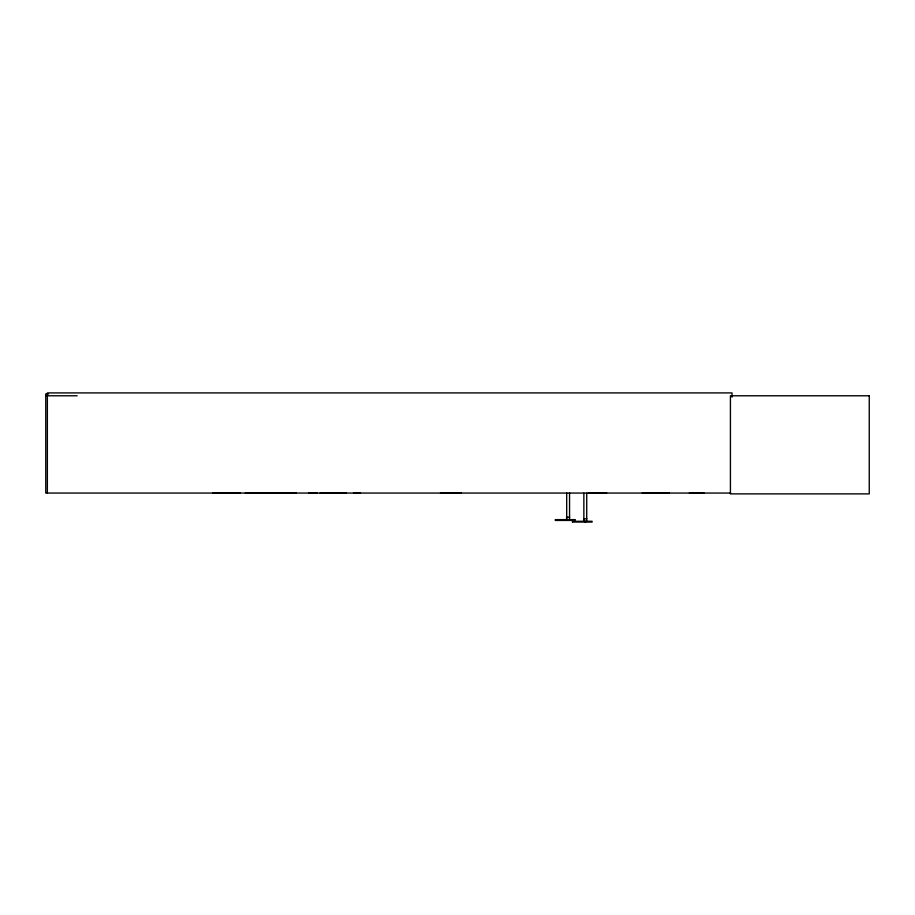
<?xml version="1.0" encoding="UTF-8"?>
<svg xmlns="http://www.w3.org/2000/svg" width="915" height="915" viewBox="0 0 915 915"><rect width="100%" height="100%" fill="white"/><g stroke="black" fill="none" stroke-linecap="round" stroke-linejoin="round"><path stroke-width="1.37" d="M296.174 492.956L281.443 493.059M240.313 492.933L212.978 493.059M316.979 492.933L308.858 493.059M346.43 492.933L339.362 493.059M249.12 492.899L255.033 492.899M48.609 393.942L45.75 393.942L45.75 493.059L730.605 493.059M45.75 395.783L77.135 395.783M642.41 492.819L669.071 492.819M320.17 493.002L338.539 493.002M588.334 493.002L606.691 493.002M642.41 493.013L669.071 493.013M569.656 517.181L566.591 517.181L566.591 519.629M586.824 518.816L583.759 518.816L583.759 521.264M572.458 522.03L592.074 522.088L592.074 521.264L572.458 521.321L572.458 522.088M268.873 492.899L262.96 492.899M245.3 492.956L280.173 493.059M353.499 492.956L360.51 493.059M732.034 397.144L732.034 392.912L47.363 392.912L47.363 493.059M704.047 493.059L689.338 493.059M586.721 493.231L586.721 521.264M585.703 521.264L585.703 522.088M584.879 521.264L584.879 522.088M583.862 493.231L583.862 521.264M569.553 493.002L569.553 519.629M568.535 519.629L568.535 520.452M567.712 519.629L567.712 520.452M566.694 493.002L566.694 519.629M461.389 493.059L440.47 493.059M869.25 395.783L730.422 395.783L730.422 493.883L869.25 493.883L869.25 395.783M574.906 519.629L555.291 519.629L555.291 520.452L574.906 520.395L574.906 519.629"/></g></svg>
